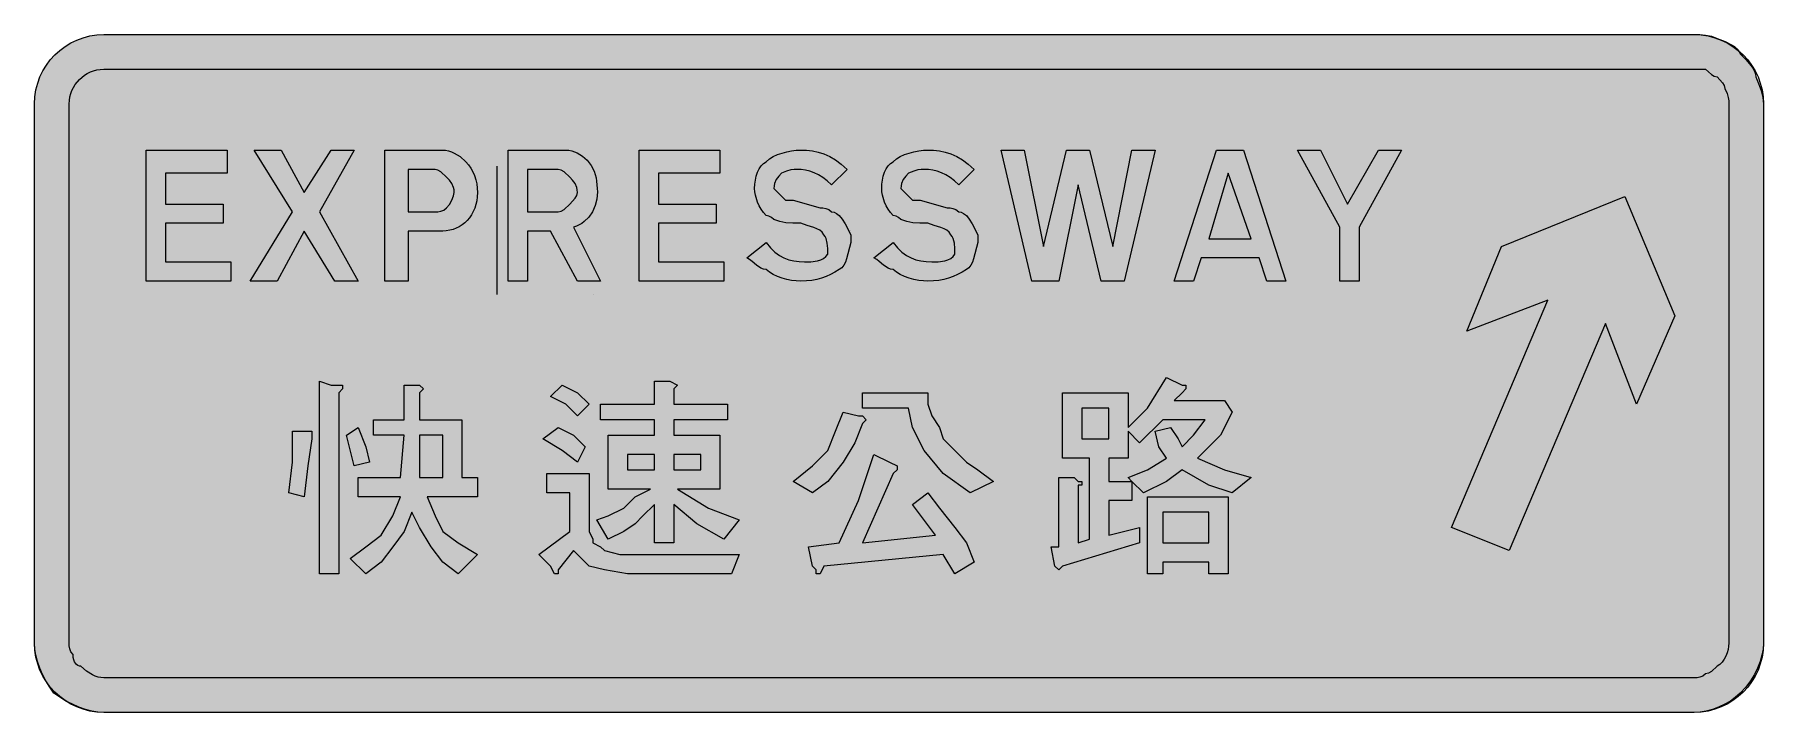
# Model space of a CAD drawing. Header units: metres. Extents: x 14 to 553, y 30 to 241.
import ezdxf

# ---------------------------------------------------------------- set-up
doc = ezdxf.new("R2010")
doc.units = ezdxf.units.M
for name, color, linetype, true_color in [('FILL_BLUE_0000FF', 7, 'Continuous', 0x0000ff), ('FILL_WHITE_FFFFFF', 7, 'Continuous', 0xffffff), ('STROKE_BLUE_0000FF', 7, 'Continuous', 0x0000ff), ('STROKE_WHITE_FFFFFF', 7, 'Continuous', 0xffffff)]:
    doc.layers.add(name, color=color, linetype=linetype, true_color=true_color)

msp = doc.modelspace()

# ---------------------------------------------------------------- hatches: boundary and pattern name
at = {"layer": 'FILL_BLUE_0000FF', "true_color": 0x0000ff}
h = msp.add_hatch(color=7, dxfattribs=at)
h.dxf.hatch_style = 1
h.paths.add_polyline_path([(531.45, 230.64), (535.05, 230.64), (536.85, 228.99), (537.75, 228.45), (538.65, 228.24), (540.3, 226.44), (540.84, 225.54), (541.05, 224.64), (541.74, 223.05), (542.1, 221.79), (542.23, 220.76), (542.25, 219.84), (542.25, 51.84), (542.19, 50.89), (542.03, 49.87), (541.74, 48.82), (541.35, 47.79), (540.84, 46.81), (540.23, 45.93), (539.49, 45.2), (538.65, 44.64), (536.85, 42.99), (535.95, 42.45), (535.05, 42.24), (534.15, 41.55), (533.25, 41.19), (532.35, 41.06), (531.45, 41.04), (35.85, 41.04), (34.95, 41.1), (34.05, 41.26), (33.15, 41.55), (32.25, 41.94), (30.45, 43.06), (28.65, 44.64), (28.2, 44.7), (27.77, 44.86), (27.36, 45.15), (27, 45.54), (26.69, 46.05), (26.46, 46.66), (26.3, 47.4), (26.25, 48.24), (25.56, 49.14), (25.2, 50.04), (25.07, 50.94), (25.05, 51.84), (25.05, 219.84), (25.11, 220.95), (25.27, 222.03), (25.53, 223.06), (25.89, 224.06), (26.35, 225), (26.89, 225.89), (28.2, 227.49), (29.8, 228.8), (30.69, 229.34), (31.63, 229.8), (32.63, 230.16), (33.66, 230.42), (34.74, 230.58), (35.85, 230.64), (531.45, 230.64)])
at = {"layer": 'FILL_WHITE_FFFFFF', "true_color": 0xffffff}
h = msp.add_hatch(color=7, dxfattribs=at)
h.dxf.hatch_style = 1
h.paths.add_polyline_path([(531.45, 241.44), (533.25, 241.42), (535.05, 241.29), (536.85, 240.93), (538.65, 240.24), (541.13, 239.32), (543.15, 238.29), (543.99, 237.7), (544.73, 237.03), (545.34, 236.29), (545.85, 235.44), (547.61, 233.64), (549.15, 231.84), (549.76, 230.94), (550.24, 230.04), (550.54, 229.14), (550.65, 228.24), (551.53, 226.25), (552.3, 224.04), (552.84, 221.83), (553.05, 219.84), (553.05, 51.84), (552.94, 49.99), (552.6, 48.05), (552.04, 46.06), (551.25, 44.04), (550.24, 42.02), (549, 40.03), (547.54, 38.09), (545.85, 36.24), (544.39, 34.95), (542.76, 33.78), (540.98, 32.76), (539.1, 31.89), (537.17, 31.19), (535.22, 30.67), (533.3, 30.35), (531.45, 30.24), (35.85, 30.24), (34, 30.35), (32.06, 30.67), (30.07, 31.19), (28.05, 31.89), (26.03, 32.76), (24.04, 33.78), (22.1, 34.95), (20.25, 36.24), (18.96, 38.09), (17.79, 40.03), (16.77, 42.02), (15.9, 44.04), (15.2, 46.06), (14.68, 48.05), (14.36, 49.99), (14.25, 51.84), (14.25, 219.84), (14.36, 222.06), (14.69, 224.21), (15.22, 226.29), (15.94, 228.28), (16.84, 230.17), (17.92, 231.95), (19.16, 233.61), (20.55, 235.14), (22.08, 236.53), (23.74, 237.77), (25.52, 238.85), (27.41, 239.75), (29.4, 240.47), (31.48, 241), (33.63, 241.33), (35.85, 241.44), (531.45, 241.44)])
h = msp.add_hatch(color=7, dxfattribs=at)
h.dxf.hatch_style = 1
h.paths.add_polyline_path([(49.05, 205.44), (74.25, 205.44), (74.25, 198.24), (55.05, 198.24), (55.05, 188.64), (73.05, 188.64), (73.05, 182.64), (55.05, 182.64), (55.05, 170.64), (75.45, 170.64), (75.45, 164.64), (49.05, 164.64), (49.05, 205.44)])
h = msp.add_hatch(color=7, dxfattribs=at)
h.dxf.hatch_style = 1
h.paths.add_polyline_path([(115.05, 164.64), (107.85, 164.64), (98.25, 180.24), (89.85, 164.64), (81.45, 164.64), (94.65, 186.24), (82.65, 205.44), (91.05, 205.44), (98.25, 192.24), (106.65, 205.44), (113.85, 205.44), (103.05, 186.24), (115.05, 164.64)])
h = msp.add_hatch(color=7, dxfattribs=at)
h.dxf.hatch_style = 1
h.paths.add_polyline_path([(143.25, 205.21), (144.15, 204.93), (145.05, 204.54), (146.85, 203.41), (148.65, 201.84), (149.49, 200.89), (150.23, 199.83), (150.84, 198.7), (151.35, 197.49), (151.74, 196.23), (152.03, 194.92), (152.19, 193.59), (152.25, 192.24), (152.19, 190.92), (152.03, 189.66), (151.77, 188.46), (151.41, 187.33), (150.95, 186.27), (150.41, 185.28), (149.8, 184.37), (149.1, 183.54), (148.33, 182.8), (147.5, 182.14), (146.61, 181.57), (145.67, 181.1), (144.67, 180.73), (143.64, 180.46), (142.56, 180.3), (141.45, 180.24), (130.65, 180.24), (130.65, 164.64), (123.45, 164.64), (123.45, 205.44), (141.45, 205.44), (142.35, 205.38), (143.25, 205.21)])
h.paths.add_polyline_path([(139.05, 186.24), (139.95, 186.26), (140.85, 186.39), (141.75, 186.75), (142.65, 187.44), (143.53, 188.53), (144.3, 189.84), (144.84, 191.15), (145.05, 192.24), (145, 193.09), (144.84, 193.83), (144.3, 195.09), (143.53, 196.12), (142.65, 197.04), (140.85, 198.69), (139.95, 199.23), (139.05, 199.44), (130.65, 199.44), (130.65, 186.24), (139.05, 186.24)], flags=16)
h = msp.add_hatch(color=7, dxfattribs=at)
h.dxf.hatch_style = 1
h.paths.add_polyline_path([(175.05, 180.24), (167.85, 180.24), (167.85, 164.64), (161.85, 164.64), (161.85, 205.44), (179.85, 205.44), (180.75, 205.38), (181.64, 205.22), (183.38, 204.6), (185, 203.6), (186.45, 202.29), (187.68, 200.69), (188.63, 198.86), (188.98, 197.86), (189.23, 196.83), (189.39, 195.75), (189.45, 194.64), (189.62, 193.52), (189.68, 192.4), (189.51, 190.21), (188.96, 188.14), (188.1, 186.24), (186.95, 184.56), (185.57, 183.16), (184.8, 182.59), (183.99, 182.11), (183.14, 181.72), (182.25, 181.44), (190.65, 164.64), (183.45, 164.64), (175.05, 180.24)])
h.paths.add_polyline_path([(178.35, 186.45), (179.25, 186.99), (181.05, 188.64), (182.7, 190.44), (183.24, 191.34), (183.45, 192.24), (183.4, 193.09), (183.24, 193.83), (182.7, 195.09), (181.93, 196.12), (181.05, 197.04), (179.25, 198.69), (178.35, 199.23), (177.45, 199.44), (167.85, 199.44), (167.85, 186.24), (177.45, 186.24), (178.35, 186.45)], flags=16)
h = msp.add_hatch(color=7, dxfattribs=at)
h.dxf.hatch_style = 1
h.paths.add_polyline_path([(202.65, 205.44), (227.85, 205.44), (227.85, 198.24), (208.65, 198.24), (208.65, 188.64), (226.65, 188.64), (226.65, 182.64), (208.65, 182.64), (208.65, 170.64), (229.05, 170.64), (229.05, 164.64), (202.65, 164.64), (202.65, 205.44)])
h = msp.add_hatch(color=7, dxfattribs=at)
h.dxf.hatch_style = 1
h.paths.add_polyline_path([(267.3, 171.54), (266.93, 170.48), (266.46, 169.55), (265.84, 168.8), (265.05, 168.24), (263.7, 167.4), (262.33, 166.66), (260.94, 166.05), (259.5, 165.54), (258.01, 165.15), (256.44, 164.86), (254.8, 164.7), (253.05, 164.64), (251.65, 164.7), (250.18, 164.86), (248.68, 165.15), (247.2, 165.54), (245.77, 166.05), (244.44, 166.66), (243.26, 167.4), (242.25, 168.24), (241.4, 168.35), (240.64, 168.63), (239.25, 169.59), (237.86, 170.77), (237.1, 171.34), (236.25, 171.84), (242.25, 176.64), (243.6, 175), (244.97, 173.68), (246.36, 172.63), (247.8, 171.84), (249.29, 171.27), (250.86, 170.9), (252.5, 170.7), (254.25, 170.64), (256.22, 170.68), (258.3, 170.94), (259.28, 171.23), (260.16, 171.65), (260.89, 172.25), (261.45, 173.04), (261.43, 174.82), (261.3, 176.49), (260.94, 177.93), (260.65, 178.54), (260.25, 179.04), (259.69, 179.83), (258.96, 180.45), (258.08, 180.92), (257.1, 181.29), (255.02, 181.91), (253.05, 182.64), (250.56, 182.66), (248.4, 182.79), (246.47, 183.15), (244.65, 183.84), (243.9, 184.44), (243.13, 184.85), (242.25, 185.04), (241.41, 185.99), (240.68, 187.03), (240.06, 188.12), (239.55, 189.24), (238.88, 191.45), (238.71, 192.49), (238.65, 193.44), (238.71, 194.79), (238.88, 196.1), (239.16, 197.36), (239.55, 198.54), (240.06, 199.6), (240.68, 200.53), (241.41, 201.28), (242.25, 201.84), (243.26, 202.68), (244.44, 203.41), (245.77, 204.03), (247.2, 204.54), (248.68, 204.93), (250.18, 205.21), (251.65, 205.38), (253.05, 205.44), (254.85, 205.38), (256.65, 205.18), (258.45, 204.81), (260.25, 204.24), (262.05, 203.45), (263.85, 202.4), (265.65, 201.08), (267.45, 199.44), (262.65, 194.64), (261.3, 195.88), (259.95, 196.91), (258.6, 197.74), (257.25, 198.39), (255.9, 198.87), (254.55, 199.2), (253.2, 199.38), (251.85, 199.44), (250.93, 199.42), (249.9, 199.29), (248.64, 198.93), (247.05, 198.24), (246.17, 197.32), (245.4, 196.29), (244.86, 195.03), (244.7, 194.29), (244.65, 193.44), (248.25, 189.84), (250.65, 189.84), (259.05, 187.44), (259.95, 187.42), (260.85, 187.29), (261.75, 186.93), (262.65, 186.24), (263.4, 186.09), (264.17, 185.73), (265.05, 185.04), (265.95, 183.93), (266.85, 182.49), (268.65, 179.04), (268.65, 176.64), (267.3, 171.54)])
h = msp.add_hatch(color=7, dxfattribs=at)
h.dxf.hatch_style = 1
h.paths.add_polyline_path([(306.9, 171.54), (306.53, 170.48), (306.06, 169.55), (305.44, 168.8), (304.65, 168.24), (303.3, 167.4), (301.93, 166.66), (300.54, 166.05), (299.1, 165.54), (297.61, 165.15), (296.04, 164.86), (294.4, 164.7), (292.65, 164.64), (291.25, 164.7), (289.78, 164.86), (288.28, 165.15), (286.8, 165.54), (285.37, 166.05), (284.04, 166.66), (282.86, 167.4), (281.85, 168.24), (281, 168.35), (280.24, 168.63), (278.85, 169.59), (277.46, 170.77), (276.7, 171.34), (275.85, 171.84), (281.85, 176.64), (283.2, 175), (284.57, 173.68), (285.96, 172.63), (287.4, 171.84), (288.89, 171.27), (290.46, 170.9), (292.1, 170.7), (293.85, 170.64), (295.82, 170.68), (297.9, 170.94), (298.88, 171.23), (299.76, 171.65), (300.49, 172.25), (301.05, 173.04), (301.03, 174.82), (300.9, 176.49), (300.54, 177.93), (300.25, 178.54), (299.85, 179.04), (299.29, 179.83), (298.56, 180.45), (297.68, 180.92), (296.7, 181.29), (294.62, 181.91), (292.65, 182.64), (290.16, 182.66), (288, 182.79), (286.07, 183.15), (284.25, 183.84), (283.5, 184.44), (282.73, 184.85), (281.85, 185.04), (281.01, 185.99), (280.28, 187.03), (279.66, 188.12), (279.15, 189.24), (278.48, 191.45), (278.31, 192.49), (278.25, 193.44), (278.31, 194.79), (278.48, 196.1), (278.76, 197.36), (279.15, 198.54), (279.66, 199.6), (280.28, 200.53), (281.01, 201.28), (281.85, 201.84), (282.86, 202.68), (284.04, 203.41), (285.37, 204.03), (286.8, 204.54), (288.28, 204.93), (289.78, 205.21), (291.25, 205.38), (292.65, 205.44), (294.45, 205.38), (296.25, 205.18), (298.05, 204.81), (299.85, 204.24), (301.65, 203.45), (303.45, 202.4), (305.25, 201.08), (307.05, 199.44), (302.25, 194.64), (300.9, 195.88), (299.55, 196.91), (298.2, 197.74), (296.85, 198.39), (295.5, 198.87), (294.15, 199.2), (292.8, 199.38), (291.45, 199.44), (290.53, 199.42), (289.5, 199.29), (288.24, 198.93), (286.65, 198.24), (285.77, 197.32), (285, 196.29), (284.46, 195.03), (284.3, 194.29), (284.25, 193.44), (287.85, 189.84), (290.25, 189.84), (298.65, 187.44), (299.55, 187.42), (300.45, 187.29), (301.35, 186.93), (302.25, 186.24), (303, 186.09), (303.77, 185.73), (304.65, 185.04), (305.55, 183.93), (306.45, 182.49), (308.25, 179.04), (308.25, 176.64), (306.9, 171.54)])
h = msp.add_hatch(color=7, dxfattribs=at)
h.dxf.hatch_style = 1
h.paths.add_polyline_path([(315.45, 205.44), (322.65, 205.44), (328.65, 175.44), (335.85, 205.44), (343.05, 205.44), (350.25, 175.44), (356.25, 205.44), (363.45, 205.44), (353.85, 164.64), (346.65, 164.64), (339.45, 194.64), (333.45, 164.64), (325.05, 164.64), (315.45, 205.44)])
h = msp.add_hatch(color=7, dxfattribs=at)
h.dxf.hatch_style = 1
h.paths.add_polyline_path([(404.25, 164.64), (398.25, 164.64), (395.85, 171.84), (377.85, 171.84), (375.45, 164.64), (369.45, 164.64), (382.65, 205.44), (391.05, 205.44), (404.25, 164.64)])
h.paths.add_polyline_path([(380.25, 177.84), (393.45, 177.84), (386.25, 198.24), (380.25, 177.84)], flags=16)
h = msp.add_hatch(color=7, dxfattribs=at)
h.dxf.hatch_style = 1
h.paths.add_polyline_path([(415.05, 205.44), (423.45, 188.64), (433.05, 205.44), (440.25, 205.44), (427.05, 181.44), (427.05, 164.64), (421.05, 164.64), (421.05, 181.44), (407.85, 205.44), (415.05, 205.44)])
h = msp.add_hatch(color=7, dxfattribs=at)
h.dxf.hatch_style = 1
h.paths.add_polyline_path([(455.85, 87.84), (485.85, 158.64), (460.65, 149.04), (471.45, 175.44), (509.85, 191.04), (525.45, 153.84), (513.45, 126.24), (503.85, 151.44), (473.85, 80.64), (455.85, 87.84)])
h = msp.add_hatch(color=7, dxfattribs=at)
h.dxf.hatch_style = 1
h.paths.add_polyline_path([(103.05, 133.44), (106.65, 132.24), (109.05, 132.24), (110.25, 132.24), (110.25, 131.04), (109.05, 129.84), (109.05, 73.44), (103.05, 73.44), (103.05, 133.44)])
h = msp.add_hatch(color=7, dxfattribs=at)
h.dxf.hatch_style = 1
h.paths.add_polyline_path([(129.45, 132.24), (133.05, 132.24), (134.25, 132.24), (135.45, 131.04), (134.25, 129.84), (134.25, 121.44), (147.45, 121.44), (147.45, 103.44), (152.25, 103.44), (152.25, 97.44), (136.65, 97.44), (139.05, 91.44), (141.45, 86.64), (146.25, 83.04), (152.25, 79.44), (146.25, 73.44), (141.45, 77.04), (137.85, 81.84), (134.25, 87.84), (131.85, 92.64), (129.45, 86.64), (125.85, 81.84), (122.25, 77.04), (117.45, 73.44), (112.65, 78.24), (117.45, 81.84), (122.25, 85.44), (125.85, 91.44), (128.25, 97.44), (115.05, 97.44), (115.05, 103.44), (128.25, 103.44), (129.45, 116.64), (119.85, 116.64), (119.85, 121.44), (129.45, 121.44), (129.45, 132.24)])
h.paths.add_polyline_path([(134.25, 116.64), (134.25, 103.44), (141.45, 103.44), (141.45, 116.64), (134.25, 116.64)], flags=16)
h = msp.add_hatch(color=7, dxfattribs=at)
h.dxf.hatch_style = 1
h.paths.add_polyline_path([(183.45, 129.84), (187.05, 126.24), (183.45, 122.64), (179.85, 126.24), (175.05, 128.64), (178.65, 132.24), (183.45, 129.84)])
h = msp.add_hatch(color=7, dxfattribs=at)
h.dxf.hatch_style = 1
h.paths.add_polyline_path([(212.25, 133.44), (214.65, 132.24), (213.45, 131.04), (213.45, 126.24), (230.25, 126.24), (230.25, 121.44), (213.45, 121.44), (213.45, 116.64), (227.85, 116.64), (227.85, 99.84), (214.65, 99.84), (224.25, 93.84), (233.85, 90.24), (229.05, 84.24), (220.65, 89.04), (213.45, 95.04), (213.45, 83.04), (207.45, 83.04), (207.45, 95.04), (203.85, 91.44), (201.45, 89.04), (197.85, 86.64), (193.05, 84.24), (189.45, 90.24), (193.05, 91.44), (197.85, 93.84), (201.45, 97.44), (206.25, 99.84), (193.05, 99.84), (193.05, 116.64), (207.45, 116.64), (207.45, 121.44), (190.65, 121.44), (190.65, 126.24), (207.45, 126.24), (207.45, 133.44), (212.25, 133.44)])
h.paths.add_polyline_path([(199.05, 110.64), (199.05, 105.84), (207.45, 105.84), (207.45, 110.64), (199.05, 110.64)], flags=16)
h.paths.add_polyline_path([(221.85, 110.64), (213.45, 110.64), (213.45, 105.84), (221.85, 105.84), (221.85, 110.64)], flags=16)
h = msp.add_hatch(color=7, dxfattribs=at)
h.dxf.hatch_style = 1
h.paths.add_polyline_path([(292.65, 129.84), (292.65, 126.24), (293.85, 122.64), (296.25, 119.04), (297.45, 115.44), (301.05, 111.84), (304.65, 108.24), (308.25, 105.84), (313.05, 102.24), (305.85, 98.64), (297.45, 104.64), (291.45, 111.84), (287.85, 119.04), (286.65, 125.04), (272.25, 125.04), (272.25, 129.84), (292.65, 129.84)])
h = msp.add_hatch(color=7, dxfattribs=at)
h.dxf.hatch_style = 1
h.paths.add_polyline_path([(355.05, 129.84), (355.05, 119.04), (361.05, 125.04), (367.05, 134.64), (371.85, 132.24), (373.05, 132.24), (373.05, 131.04), (371.85, 129.84), (369.45, 127.44), (385.05, 127.44), (387.45, 123.84), (383.85, 116.64), (376.65, 109.44), (385.05, 105.84), (393.45, 103.44), (387.45, 98.64), (380.25, 101.04), (371.85, 105.84), (367.05, 102.24), (359.85, 98.64), (356.25, 102.24), (356.25, 96.24), (349.05, 96.24), (349.05, 85.44), (358.65, 87.84), (358.65, 83.04), (334.65, 75.84), (333.45, 74.64), (332.25, 75.84), (331.05, 81.84), (333.45, 81.84), (333.45, 103.44), (338.25, 103.44), (339.45, 102.24), (340.65, 102.24), (340.65, 101.04), (339.45, 101.04), (339.45, 83.04), (343.05, 84.24), (343.05, 109.44), (334.65, 109.44), (334.65, 129.84), (355.05, 129.84)])
h.paths.add_polyline_path([(355.05, 103.44), (361.05, 105.84), (367.05, 109.44), (364.65, 113.04), (363.45, 117.84), (368.25, 119.04), (370.65, 115.44), (371.85, 113.04), (375.45, 116.64), (379.05, 121.44), (365.85, 121.44), (358.65, 114.24), (355.05, 117.84), (355.05, 109.44), (349.05, 109.44), (349.05, 102.24), (356.25, 102.24), (355.05, 103.44)], flags=16)
h.paths.add_polyline_path([(349.05, 125.04), (340.65, 125.04), (340.65, 115.44), (349.05, 115.44), (349.05, 125.04)], flags=16)
h = msp.add_hatch(color=7, dxfattribs=at)
h.dxf.hatch_style = 1
h.paths.add_polyline_path([(111.45, 116.64), (115.05, 119.04), (117.45, 113.04), (118.65, 108.24), (113.85, 107.04), (111.45, 116.64)])
h = msp.add_hatch(color=7, dxfattribs=at)
h.dxf.hatch_style = 1
h.paths.add_polyline_path([(182.25, 116.64), (185.85, 113.04), (183.45, 108.24), (178.65, 111.84), (172.65, 115.44), (177.45, 119.04), (182.25, 116.64)])
h = msp.add_hatch(color=7, dxfattribs=at)
h.dxf.hatch_style = 1
h.paths.add_polyline_path([(272.25, 122.64), (273.45, 121.44), (272.25, 120.24), (269.85, 114.24), (266.25, 108.24), (261.45, 102.24), (256.65, 98.64), (250.65, 102.24), (256.65, 107.04), (261.45, 111.84), (263.85, 117.84), (266.25, 123.84), (271.05, 122.64), (272.25, 122.64)])
h = msp.add_hatch(color=7, dxfattribs=at)
h.dxf.hatch_style = 1
h.paths.add_polyline_path([(94.65, 108.24), (94.65, 117.84), (99.45, 117.84), (100.65, 117.84), (100.65, 116.64), (100.65, 115.44), (99.45, 107.04), (98.25, 97.44), (93.45, 98.64), (94.65, 108.24)])
h = msp.add_hatch(color=7, dxfattribs=at)
h.dxf.hatch_style = 1
h.paths.add_polyline_path([(283.05, 107.04), (283.05, 105.84), (281.85, 104.64), (272.25, 83.04), (295.05, 85.44), (287.85, 95.04), (292.65, 98.64), (296.25, 93.84), (301.05, 87.84), (304.65, 83.04), (307.05, 77.04), (301.05, 73.44), (297.45, 79.44), (260.25, 75.84), (259.05, 73.44), (257.85, 73.44), (257.85, 74.64), (256.65, 75.84), (255.45, 81.84), (265.05, 83.04), (271.05, 96.24), (275.85, 110.64), (280.65, 108.24), (283.05, 107.04)])
h = msp.add_hatch(color=7, dxfattribs=at)
h.dxf.hatch_style = 1
h.paths.add_polyline_path([(187.05, 104.64), (187.05, 86.64), (188.25, 84.24), (188.25, 83.04), (190.65, 81.84), (191.85, 80.64), (196.65, 79.44), (202.65, 79.44), (233.85, 79.44), (231.45, 73.44), (199.05, 73.44), (191.85, 74.64), (187.05, 75.84), (184.65, 78.24), (182.25, 80.64), (177.45, 74.64), (177.45, 73.44), (176.25, 73.44), (175.05, 75.84), (171.45, 79.44), (181.05, 86.64), (181.05, 98.64), (173.85, 98.64), (173.85, 104.64), (187.05, 104.64)])
h = msp.add_hatch(color=7, dxfattribs=at)
h.dxf.hatch_style = 1
h.paths.add_polyline_path([(386.25, 97.44), (386.25, 73.44), (380.25, 73.44), (380.25, 77.04), (365.85, 77.04), (365.85, 73.44), (361.05, 73.44), (361.05, 97.44), (386.25, 97.44)])
h.paths.add_polyline_path([(380.25, 92.64), (365.85, 92.64), (365.85, 83.04), (380.25, 83.04), (380.25, 92.64)], flags=16)

# ---------------------------------------------------------------- linework, layer by layer
at = {"layer": 'FILL_BLUE_0000FF', "lineweight": 0, "true_color": 0x0000ff}
msp.add_lwpolyline([(531.45, 230.64), (535.05, 230.64), (536.85, 228.99), (537.75, 228.45), (538.65, 228.24), (540.3, 226.44), (540.84, 225.54), (541.05, 224.64), (541.74, 223.05), (542.1, 221.79), (542.23, 220.76), (542.25, 219.84), (542.25, 51.84), (542.19, 50.89), (542.03, 49.87), (541.74, 48.82), (541.35, 47.79), (540.84, 46.81), (540.23, 45.93), (539.49, 45.2), (538.65, 44.64), (536.85, 42.99), (535.95, 42.45), (535.05, 42.24), (534.15, 41.55), (533.25, 41.19), (532.35, 41.06), (531.45, 41.04), (35.85, 41.04), (34.95, 41.1), (34.05, 41.26), (33.15, 41.55), (32.25, 41.94), (30.45, 43.06), (28.65, 44.64), (28.2, 44.7), (27.77, 44.86), (27.36, 45.15), (27, 45.54), (26.69, 46.05), (26.46, 46.66), (26.3, 47.4), (26.25, 48.24), (25.56, 49.14), (25.2, 50.04), (25.07, 50.94), (25.05, 51.84), (25.05, 219.84), (25.11, 220.95), (25.27, 222.03), (25.53, 223.06), (25.89, 224.06), (26.35, 225), (26.89, 225.89), (28.2, 227.49), (29.8, 228.8), (30.69, 229.34), (31.63, 229.8), (32.63, 230.16), (33.66, 230.42), (34.74, 230.58), (35.85, 230.64)], close=True, dxfattribs=at)
at = {"layer": 'FILL_WHITE_FFFFFF', "lineweight": 0, "true_color": 0xffffff}
for points in [[(531.45, 241.44), (533.25, 241.42), (535.05, 241.29), (536.85, 240.93), (538.65, 240.24), (541.13, 239.32), (543.15, 238.29), (543.99, 237.7), (544.73, 237.03), (545.34, 236.29), (545.85, 235.44), (547.61, 233.64), (549.15, 231.84), (549.76, 230.94), (550.24, 230.04), (550.54, 229.14), (550.65, 228.24), (551.53, 226.25), (552.3, 224.04), (552.84, 221.83), (553.05, 219.84), (553.05, 51.84), (552.94, 49.99), (552.6, 48.05), (552.04, 46.06), (551.25, 44.04), (550.24, 42.02), (549, 40.03), (547.54, 38.09), (545.85, 36.24), (544.39, 34.95), (542.76, 33.78), (540.98, 32.76), (539.1, 31.89), (537.17, 31.19), (535.22, 30.67), (533.3, 30.35), (531.45, 30.24), (35.85, 30.24), (34, 30.35), (32.06, 30.67), (30.07, 31.19), (28.05, 31.89), (26.03, 32.76), (24.04, 33.78), (22.1, 34.95), (20.25, 36.24), (18.96, 38.09), (17.79, 40.03), (16.77, 42.02), (15.9, 44.04), (15.2, 46.06), (14.68, 48.05), (14.36, 49.99), (14.25, 51.84), (14.25, 219.84), (14.36, 222.06), (14.69, 224.21), (15.22, 226.29), (15.94, 228.28), (16.84, 230.17), (17.92, 231.95), (19.16, 233.61), (20.55, 235.14), (22.08, 236.53), (23.74, 237.77), (25.52, 238.85), (27.41, 239.75), (29.4, 240.47), (31.48, 241), (33.63, 241.33), (35.85, 241.44)], [(49.05, 205.44), (74.25, 205.44), (74.25, 198.24), (55.05, 198.24), (55.05, 188.64), (73.05, 188.64), (73.05, 182.64), (55.05, 182.64), (55.05, 170.64), (75.45, 170.64), (75.45, 164.64), (49.05, 164.64)], [(115.05, 164.64), (107.85, 164.64), (98.25, 180.24), (89.85, 164.64), (81.45, 164.64), (94.65, 186.24), (82.65, 205.44), (91.05, 205.44), (98.25, 192.24), (106.65, 205.44), (113.85, 205.44), (103.05, 186.24)], [(143.25, 205.21), (144.15, 204.93), (145.05, 204.54), (146.85, 203.41), (148.65, 201.84), (149.49, 200.89), (150.23, 199.83), (150.84, 198.7), (151.35, 197.49), (151.74, 196.23), (152.03, 194.92), (152.19, 193.59), (152.25, 192.24), (152.19, 190.92), (152.03, 189.66), (151.77, 188.46), (151.41, 187.33), (150.95, 186.27), (150.41, 185.28), (149.8, 184.37), (149.1, 183.54), (148.33, 182.8), (147.5, 182.14), (146.61, 181.57), (145.67, 181.1), (144.67, 180.73), (143.64, 180.46), (142.56, 180.3), (141.45, 180.24), (130.65, 180.24), (130.65, 164.64), (123.45, 164.64), (123.45, 205.44), (141.45, 205.44), (142.35, 205.38)], [(175.05, 180.24), (167.85, 180.24), (167.85, 164.64), (161.85, 164.64), (161.85, 205.44), (179.85, 205.44), (180.75, 205.38), (181.64, 205.22), (183.38, 204.6), (185, 203.6), (186.45, 202.29), (187.68, 200.69), (188.63, 198.86), (188.98, 197.86), (189.23, 196.83), (189.39, 195.75), (189.45, 194.64), (189.62, 193.52), (189.68, 192.4), (189.51, 190.21), (188.96, 188.14), (188.1, 186.24), (186.95, 184.56), (185.57, 183.16), (184.8, 182.59), (183.99, 182.11), (183.14, 181.72), (182.25, 181.44), (190.65, 164.64), (183.45, 164.64)], [(202.65, 205.44), (227.85, 205.44), (227.85, 198.24), (208.65, 198.24), (208.65, 188.64), (226.65, 188.64), (226.65, 182.64), (208.65, 182.64), (208.65, 170.64), (229.05, 170.64), (229.05, 164.64), (202.65, 164.64)], [(267.3, 171.54), (266.93, 170.48), (266.46, 169.55), (265.84, 168.8), (265.05, 168.24), (263.7, 167.4), (262.33, 166.66), (260.94, 166.05), (259.5, 165.54), (258.01, 165.15), (256.44, 164.86), (254.8, 164.7), (253.05, 164.64), (251.65, 164.7), (250.18, 164.86), (248.68, 165.15), (247.2, 165.54), (245.77, 166.05), (244.44, 166.66), (243.26, 167.4), (242.25, 168.24), (241.4, 168.35), (240.64, 168.63), (239.25, 169.59), (237.86, 170.77), (237.1, 171.34), (236.25, 171.84), (242.25, 176.64), (243.6, 175), (244.97, 173.68), (246.36, 172.63), (247.8, 171.84), (249.29, 171.27), (250.86, 170.9), (252.5, 170.7), (254.25, 170.64), (256.22, 170.68), (258.3, 170.94), (259.28, 171.23), (260.16, 171.65), (260.89, 172.25), (261.45, 173.04), (261.43, 174.82), (261.3, 176.49), (260.94, 177.93), (260.65, 178.54), (260.25, 179.04), (259.69, 179.83), (258.96, 180.45), (258.08, 180.92), (257.1, 181.29), (255.02, 181.91), (253.05, 182.64), (250.56, 182.66), (248.4, 182.79), (246.47, 183.15), (244.65, 183.84), (243.9, 184.44), (243.13, 184.85), (242.25, 185.04), (241.41, 185.99), (240.68, 187.03), (240.06, 188.12), (239.55, 189.24), (238.88, 191.45), (238.71, 192.49), (238.65, 193.44), (238.71, 194.79), (238.88, 196.1), (239.16, 197.36), (239.55, 198.54), (240.06, 199.6), (240.68, 200.53), (241.41, 201.28), (242.25, 201.84), (243.26, 202.68), (244.44, 203.41), (245.77, 204.03), (247.2, 204.54), (248.68, 204.93), (250.18, 205.21), (251.65, 205.38), (253.05, 205.44), (254.85, 205.38), (256.65, 205.18), (258.45, 204.81), (260.25, 204.24), (262.05, 203.45), (263.85, 202.4), (265.65, 201.08), (267.45, 199.44), (262.65, 194.64), (261.3, 195.88), (259.95, 196.91), (258.6, 197.74), (257.25, 198.39), (255.9, 198.87), (254.55, 199.2), (253.2, 199.38), (251.85, 199.44), (250.93, 199.42), (249.9, 199.29), (248.64, 198.93), (247.05, 198.24), (246.17, 197.32), (245.4, 196.29), (244.86, 195.03), (244.7, 194.29), (244.65, 193.44), (248.25, 189.84), (250.65, 189.84), (259.05, 187.44), (259.95, 187.42), (260.85, 187.29), (261.75, 186.93), (262.65, 186.24), (263.4, 186.09), (264.17, 185.73), (265.05, 185.04), (265.95, 183.93), (266.85, 182.49), (268.65, 179.04), (268.65, 176.64)], [(306.9, 171.54), (306.53, 170.48), (306.06, 169.55), (305.44, 168.8), (304.65, 168.24), (303.3, 167.4), (301.93, 166.66), (300.54, 166.05), (299.1, 165.54), (297.61, 165.15), (296.04, 164.86), (294.4, 164.7), (292.65, 164.64), (291.25, 164.7), (289.78, 164.86), (288.28, 165.15), (286.8, 165.54), (285.37, 166.05), (284.04, 166.66), (282.86, 167.4), (281.85, 168.24), (281, 168.35), (280.24, 168.63), (278.85, 169.59), (277.46, 170.77), (276.7, 171.34), (275.85, 171.84), (281.85, 176.64), (283.2, 175), (284.57, 173.68), (285.96, 172.63), (287.4, 171.84), (288.89, 171.27), (290.46, 170.9), (292.1, 170.7), (293.85, 170.64), (295.82, 170.68), (297.9, 170.94), (298.88, 171.23), (299.76, 171.65), (300.49, 172.25), (301.05, 173.04), (301.03, 174.82), (300.9, 176.49), (300.54, 177.93), (300.25, 178.54), (299.85, 179.04), (299.29, 179.83), (298.56, 180.45), (297.68, 180.92), (296.7, 181.29), (294.62, 181.91), (292.65, 182.64), (290.16, 182.66), (288, 182.79), (286.07, 183.15), (284.25, 183.84), (283.5, 184.44), (282.73, 184.85), (281.85, 185.04), (281.01, 185.99), (280.28, 187.03), (279.66, 188.12), (279.15, 189.24), (278.48, 191.45), (278.31, 192.49), (278.25, 193.44), (278.31, 194.79), (278.48, 196.1), (278.76, 197.36), (279.15, 198.54), (279.66, 199.6), (280.28, 200.53), (281.01, 201.28), (281.85, 201.84), (282.86, 202.68), (284.04, 203.41), (285.37, 204.03), (286.8, 204.54), (288.28, 204.93), (289.78, 205.21), (291.25, 205.38), (292.65, 205.44), (294.45, 205.38), (296.25, 205.18), (298.05, 204.81), (299.85, 204.24), (301.65, 203.45), (303.45, 202.4), (305.25, 201.08), (307.05, 199.44), (302.25, 194.64), (300.9, 195.88), (299.55, 196.91), (298.2, 197.74), (296.85, 198.39), (295.5, 198.87), (294.15, 199.2), (292.8, 199.38), (291.45, 199.44), (290.53, 199.42), (289.5, 199.29), (288.24, 198.93), (286.65, 198.24), (285.77, 197.32), (285, 196.29), (284.46, 195.03), (284.3, 194.29), (284.25, 193.44), (287.85, 189.84), (290.25, 189.84), (298.65, 187.44), (299.55, 187.42), (300.45, 187.29), (301.35, 186.93), (302.25, 186.24), (303, 186.09), (303.77, 185.73), (304.65, 185.04), (305.55, 183.93), (306.45, 182.49), (308.25, 179.04), (308.25, 176.64)], [(315.45, 205.44), (322.65, 205.44), (328.65, 175.44), (335.85, 205.44), (343.05, 205.44), (350.25, 175.44), (356.25, 205.44), (363.45, 205.44), (353.85, 164.64), (346.65, 164.64), (339.45, 194.64), (333.45, 164.64), (325.05, 164.64)], [(404.25, 164.64), (398.25, 164.64), (395.85, 171.84), (377.85, 171.84), (375.45, 164.64), (369.45, 164.64), (382.65, 205.44), (391.05, 205.44)], [(415.05, 205.44), (423.45, 188.64), (433.05, 205.44), (440.25, 205.44), (427.05, 181.44), (427.05, 164.64), (421.05, 164.64), (421.05, 181.44), (407.85, 205.44)], [(139.05, 186.24), (139.95, 186.26), (140.85, 186.39), (141.75, 186.75), (142.65, 187.44), (143.53, 188.53), (144.3, 189.84), (144.84, 191.15), (145.05, 192.24), (145, 193.09), (144.84, 193.83), (144.3, 195.09), (143.53, 196.12), (142.65, 197.04), (140.85, 198.69), (139.95, 199.23), (139.05, 199.44), (130.65, 199.44), (130.65, 186.24)], [(178.35, 186.45), (179.25, 186.99), (181.05, 188.64), (182.7, 190.44), (183.24, 191.34), (183.45, 192.24), (183.4, 193.09), (183.24, 193.83), (182.7, 195.09), (181.93, 196.12), (181.05, 197.04), (179.25, 198.69), (178.35, 199.23), (177.45, 199.44), (167.85, 199.44), (167.85, 186.24), (177.45, 186.24)], [(380.25, 177.84), (393.45, 177.84), (386.25, 198.24)], [(455.85, 87.84), (485.85, 158.64), (460.65, 149.04), (471.45, 175.44), (509.85, 191.04), (525.45, 153.84), (513.45, 126.24), (503.85, 151.44), (473.85, 80.64)], [(103.05, 133.44), (106.65, 132.24), (109.05, 132.24), (110.25, 132.24), (110.25, 131.04), (109.05, 129.84), (109.05, 73.44), (103.05, 73.44)], [(129.45, 132.24), (133.05, 132.24), (134.25, 132.24), (135.45, 131.04), (134.25, 129.84), (134.25, 121.44), (147.45, 121.44), (147.45, 103.44), (152.25, 103.44), (152.25, 97.44), (136.65, 97.44), (139.05, 91.44), (141.45, 86.64), (146.25, 83.04), (152.25, 79.44), (146.25, 73.44), (141.45, 77.04), (137.85, 81.84), (134.25, 87.84), (131.85, 92.64), (129.45, 86.64), (125.85, 81.84), (122.25, 77.04), (117.45, 73.44), (112.65, 78.24), (117.45, 81.84), (122.25, 85.44), (125.85, 91.44), (128.25, 97.44), (115.05, 97.44), (115.05, 103.44), (128.25, 103.44), (129.45, 116.64), (119.85, 116.64), (119.85, 121.44), (129.45, 121.44)], [(183.45, 129.84), (187.05, 126.24), (183.45, 122.64), (179.85, 126.24), (175.05, 128.64), (178.65, 132.24)], [(212.25, 133.44), (214.65, 132.24), (213.45, 131.04), (213.45, 126.24), (230.25, 126.24), (230.25, 121.44), (213.45, 121.44), (213.45, 116.64), (227.85, 116.64), (227.85, 99.84), (214.65, 99.84), (224.25, 93.84), (233.85, 90.24), (229.05, 84.24), (220.65, 89.04), (213.45, 95.04), (213.45, 83.04), (207.45, 83.04), (207.45, 95.04), (203.85, 91.44), (201.45, 89.04), (197.85, 86.64), (193.05, 84.24), (189.45, 90.24), (193.05, 91.44), (197.85, 93.84), (201.45, 97.44), (206.25, 99.84), (193.05, 99.84), (193.05, 116.64), (207.45, 116.64), (207.45, 121.44), (190.65, 121.44), (190.65, 126.24), (207.45, 126.24), (207.45, 133.44)], [(292.65, 129.84), (292.65, 126.24), (293.85, 122.64), (296.25, 119.04), (297.45, 115.44), (301.05, 111.84), (304.65, 108.24), (308.25, 105.84), (313.05, 102.24), (305.85, 98.64), (297.45, 104.64), (291.45, 111.84), (287.85, 119.04), (286.65, 125.04), (272.25, 125.04), (272.25, 129.84)], [(355.05, 129.84), (355.05, 119.04), (361.05, 125.04), (367.05, 134.64), (371.85, 132.24), (373.05, 132.24), (373.05, 131.04), (371.85, 129.84), (369.45, 127.44), (385.05, 127.44), (387.45, 123.84), (383.85, 116.64), (376.65, 109.44), (385.05, 105.84), (393.45, 103.44), (387.45, 98.64), (380.25, 101.04), (371.85, 105.84), (367.05, 102.24), (359.85, 98.64), (356.25, 102.24), (356.25, 96.24), (349.05, 96.24), (349.05, 85.44), (358.65, 87.84), (358.65, 83.04), (334.65, 75.84), (333.45, 74.64), (332.25, 75.84), (331.05, 81.84), (333.45, 81.84), (333.45, 103.44), (338.25, 103.44), (339.45, 102.24), (340.65, 102.24), (340.65, 101.04), (339.45, 101.04), (339.45, 83.04), (343.05, 84.24), (343.05, 109.44), (334.65, 109.44), (334.65, 129.84)], [(349.05, 125.04), (340.65, 125.04), (340.65, 115.44), (349.05, 115.44)], [(111.45, 116.64), (115.05, 119.04), (117.45, 113.04), (118.65, 108.24), (113.85, 107.04)], [(182.25, 116.64), (185.85, 113.04), (183.45, 108.24), (178.65, 111.84), (172.65, 115.44), (177.45, 119.04)], [(272.25, 122.64), (273.45, 121.44), (272.25, 120.24), (269.85, 114.24), (266.25, 108.24), (261.45, 102.24), (256.65, 98.64), (250.65, 102.24), (256.65, 107.04), (261.45, 111.84), (263.85, 117.84), (266.25, 123.84), (271.05, 122.64)], [(355.05, 103.44), (361.05, 105.84), (367.05, 109.44), (364.65, 113.04), (363.45, 117.84), (368.25, 119.04), (370.65, 115.44), (371.85, 113.04), (375.45, 116.64), (379.05, 121.44), (365.85, 121.44), (358.65, 114.24), (355.05, 117.84), (355.05, 109.44), (349.05, 109.44), (349.05, 102.24), (356.25, 102.24)], [(94.65, 108.24), (94.65, 117.84), (99.45, 117.84), (100.65, 117.84), (100.65, 116.64), (100.65, 115.44), (99.45, 107.04), (98.25, 97.44), (93.45, 98.64)], [(134.25, 116.64), (134.25, 103.44), (141.45, 103.44), (141.45, 116.64)], [(199.05, 110.64), (199.05, 105.84), (207.45, 105.84), (207.45, 110.64)], [(221.85, 110.64), (213.45, 110.64), (213.45, 105.84), (221.85, 105.84)], [(283.05, 107.04), (283.05, 105.84), (281.85, 104.64), (272.25, 83.04), (295.05, 85.44), (287.85, 95.04), (292.65, 98.64), (296.25, 93.84), (301.05, 87.84), (304.65, 83.04), (307.05, 77.04), (301.05, 73.44), (297.45, 79.44), (260.25, 75.84), (259.05, 73.44), (257.85, 73.44), (257.85, 74.64), (256.65, 75.84), (255.45, 81.84), (265.05, 83.04), (271.05, 96.24), (275.85, 110.64), (280.65, 108.24)], [(187.05, 104.64), (187.05, 86.64), (188.25, 84.24), (188.25, 83.04), (190.65, 81.84), (191.85, 80.64), (196.65, 79.44), (202.65, 79.44), (233.85, 79.44), (231.45, 73.44), (199.05, 73.44), (191.85, 74.64), (187.05, 75.84), (184.65, 78.24), (182.25, 80.64), (177.45, 74.64), (177.45, 73.44), (176.25, 73.44), (175.05, 75.84), (171.45, 79.44), (181.05, 86.64), (181.05, 98.64), (173.85, 98.64), (173.85, 104.64)], [(386.25, 97.44), (386.25, 73.44), (380.25, 73.44), (380.25, 77.04), (365.85, 77.04), (365.85, 73.44), (361.05, 73.44), (361.05, 97.44)], [(380.25, 92.64), (365.85, 92.64), (365.85, 83.04), (380.25, 83.04)]]:
    msp.add_lwpolyline(points, close=True, dxfattribs=at)
at = {"layer": 'STROKE_BLUE_0000FF', "lineweight": 0, "true_color": 0x0000ff}
msp.add_lwpolyline([(35.85, 241.44), (531.45, 241.44), (533.67, 241.33), (535.82, 241), (537.9, 240.47), (539.89, 239.75), (541.78, 238.85), (543.56, 237.77), (545.22, 236.53), (546.75, 235.14), (548.14, 233.61), (549.38, 231.95), (550.46, 230.17), (551.36, 228.28), (552.08, 226.29), (552.61, 224.21), (552.94, 222.06), (553.05, 219.84), (553.05, 51.84), (552.94, 49.62), (552.61, 47.47), (552.08, 45.39), (551.36, 43.4), (550.46, 41.51), (549.38, 39.73), (548.14, 38.07), (546.75, 36.54), (545.22, 35.15), (543.56, 33.91), (541.78, 32.83), (539.89, 31.93), (537.9, 31.21), (535.82, 30.68), (533.67, 30.35), (531.45, 30.24), (35.85, 30.24), (33.63, 30.35), (31.48, 30.68), (29.4, 31.21), (27.41, 31.93), (25.52, 32.83), (23.74, 33.91), (22.08, 35.15), (20.55, 36.54), (19.16, 38.07), (17.92, 39.73), (16.84, 41.51), (15.94, 43.4), (15.22, 45.39), (14.69, 47.47), (14.36, 49.62), (14.25, 51.84), (14.25, 219.84), (14.36, 222.06), (14.69, 224.21), (15.22, 226.29), (15.94, 228.28), (16.84, 230.17), (17.92, 231.95), (19.16, 233.61), (20.55, 235.14), (22.08, 236.53), (23.74, 237.77), (25.52, 238.85), (27.41, 239.75), (29.4, 240.47), (31.48, 241), (33.63, 241.33), (35.85, 241.44)], dxfattribs=at)
at = {"layer": 'STROKE_WHITE_FFFFFF', "lineweight": 0, "true_color": 0xffffff}
for points in [[(158.45, 160.48), (158.45, 200.48)], [(288.45, 190.48), (288.45, 190.48)], [(268.45, 180.48), (268.45, 180.48)], [(268.45, 180.48), (268.45, 180.48)], [(308.45, 180.48), (308.45, 180.48)], [(308.45, 180.48), (308.45, 180.48)], [(258.45, 170.48), (258.45, 170.48)], [(298.45, 170.48), (298.45, 170.48)], [(188.45, 160.48), (188.45, 160.48)]]:
    msp.add_lwpolyline(points, dxfattribs=at)

doc.saveas('drawing.dxf')
